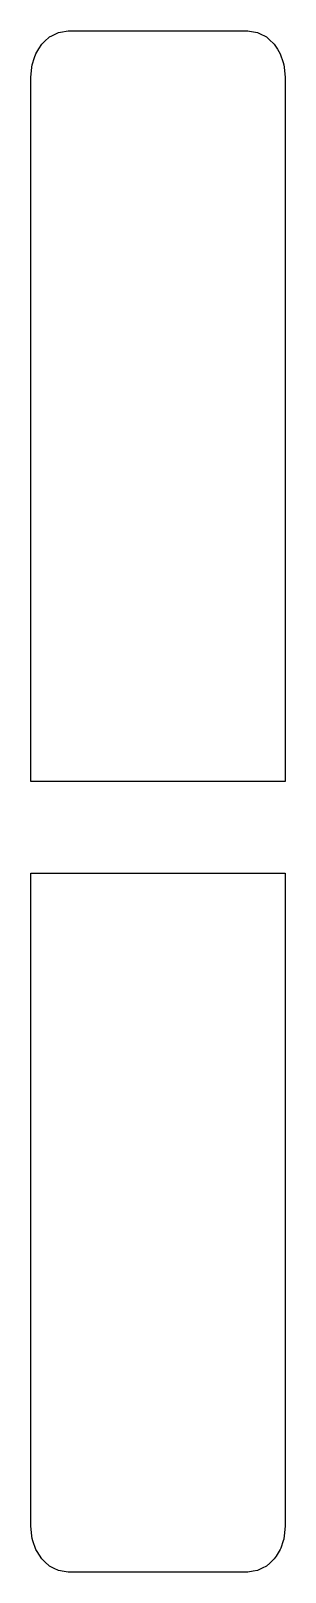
# Model space of a CAD drawing. Header units: metres. Extents: x 2.4 to 16, y -13.8 to 68.5.
import ezdxf

# ---------------------------------------------------------------- set-up
doc = ezdxf.new("R2010")
doc.units = ezdxf.units.M

msp = doc.modelspace()

# ---------------------------------------------------------------- linework, layer by layer
for p, q in [((3.527, 68.264), (3.882, 68.444)), ((3.882, 68.444), (3.986, 68.461)), ((3.986, 68.461), (4.4, 68.527)), ((4.4, 68.527), (6.112, 68.527)), ((6.112, 68.527), (14, 68.527)), ((14, 68.527), (14.095, 68.512)), ((14.095, 68.512), (14.518, 68.444)), ((14.518, 68.444), (14.627, 68.389)), ((14.627, 68.389), (15, 68.199)), ((2.668, 67.303), (2.828, 67.559)), ((2.828, 67.559), (2.986, 67.81)), ((2.986, 67.81), (3.138, 67.953)), ((3.138, 67.953), (3.4, 68.199)), ((3.4, 68.199), (3.527, 68.264)), ((15, 68.199), (15.14, 68.068)), ((15.14, 68.068), (15.414, 67.81)), ((15.414, 67.81), (15.581, 67.544)), ((15.581, 67.544), (15.732, 67.303)), ((2.455, 66.594), (2.468, 66.713)), ((2.468, 66.713), (2.602, 67.11)), ((2.602, 67.11), (2.668, 67.303)), ((15.732, 67.303), (15.89, 66.835)), ((15.89, 66.835), (15.932, 66.713)), ((15.932, 66.713), (15.945, 66.594)), ((2.4, 66.041), (2.455, 66.594)), ((2.4, 65.452), (2.4, 66.041)), ((15.945, 66.594), (16, 66.041)), ((16, 66.041), (16, 65.099)), ((2.4, 65.411), (2.4, 65.452)), ((2.4, 63.763), (2.4, 65.411)), ((16, 65.099), (16, 63.018)), ((2.4, 62.446), (2.4, 63.763)), ((16, 63.018), (16, 62.724)), ((16, 62.724), (16, 61.23)), ((2.4, 62.262), (2.4, 62.446)), ((2.4, 61.124), (2.4, 62.262)), ((2.4, 60.892), (2.4, 61.124)), ((16, 61.23), (16, 60.124)), ((2.4, 59.874), (2.4, 60.892)), ((16, 60.124), (16, 59.23)), ((2.4, 58.941), (2.4, 59.874)), ((2.4, 58.671), (2.4, 58.941)), ((2.4, 57.776), (2.4, 58.671)), ((16, 59.23), (16, 58.454)), ((16, 58.454), (16, 57.738)), ((2.4, 57.498), (2.4, 57.776)), ((16, 57.738), (16, 57.04)), ((2.4, 56.607), (2.4, 57.498)), ((16, 57.04), (16, 56.495)), ((2.4, 56.339), (2.4, 56.607)), ((2.4, 56.116), (2.4, 56.339)), ((2.4, 55.956), (2.4, 56.116)), ((16, 56.495), (16, 55.991)), ((16, 55.991), (16, 47.608)), ((2.4, 53.848), (2.4, 55.956)), ((2.4, 51.71), (2.4, 53.848)), ((2.4, 47.608), (2.4, 51.71)), ((2.4, 41.378), (2.4, 47.608)), ((16, 47.608), (16, 41.378)), ((16, 47.608), (16, 47.608)), ((2.4, 32.216), (2.4, 41.378)), ((16, 41.378), (16, 32.216)), ((2.4, 30.502), (2.4, 32.216)), ((16, 32.216), (16, 28.444)), ((2.4, 28.444), (2.4, 30.502)), ((10.076, 28.444), (2.4, 28.444)), ((16, 28.444), (10.076, 28.444)), ((2.4, 21.879), (2.4, 23.556)), ((2.4, 23.556), (8.324, 23.556)), ((8.324, 23.556), (16, 23.556)), ((16, 23.556), (16, 19.784)), ((2.4, 19.784), (2.4, 21.879)), ((2.4, 15.086), (2.4, 19.784)), ((16, 19.784), (16, 15.086)), ((16, 19.784), (16, 19.784)), ((2.4, 7.568), (2.4, 15.086)), ((16, 15.086), (16, 7.568)), ((2.4, 4.21), (2.4, 7.568)), ((16, 7.568), (16, -0.435)), ((2.4, 1.502), (2.4, 4.21)), ((2.4, -0.827), (2.4, 1.502)), ((16, -0.435), (16, -0.984)), ((2.4, -1.032), (2.4, -0.827)), ((2.4, -1.287), (2.4, -1.032)), ((2.4, -1.568), (2.4, -1.287)), ((2.4, -2.474), (2.4, -1.568)), ((16, -0.984), (16, -1.593)), ((16, -1.593), (16, -2.237)), ((16, -2.237), (16, -2.916)), ((2.4, -2.752), (2.4, -2.474)), ((2.4, -3.681), (2.4, -2.752)), ((16, -2.916), (16, -3.676)), ((2.4, -4.672), (2.4, -3.681)), ((16, -3.676), (16, -4.591)), ((2.4, -4.926), (2.4, -4.672)), ((2.4, -6.016), (2.4, -4.926)), ((16, -4.591), (16, -5.787)), ((2.4, -6.233), (2.4, -6.016)), ((2.4, -7.471), (2.4, -6.233)), ((16, -5.787), (16, -6.26)), ((16, -6.26), (16, -7.869)), ((2.4, -8.96), (2.4, -7.471)), ((16, -7.869), (16, -10.549)), ((2.4, -9.083), (2.4, -8.96)), ((2.4, -10.903), (2.4, -9.083)), ((16, -10.549), (16, -10.654)), ((16, -10.654), (16, -11.31)), ((2.4, -11.31), (2.4, -10.903)), ((2.455, -11.862), (2.4, -11.31)), ((16, -11.31), (15.945, -11.862)), ((2.468, -11.984), (2.455, -11.862)), ((2.507, -12.106), (2.468, -11.984)), ((2.668, -12.575), (2.507, -12.106)), ((15.893, -12.106), (15.762, -12.488)), ((15.924, -12.008), (15.893, -12.106)), ((15.932, -11.984), (15.924, -12.008)), ((15.945, -11.862), (15.932, -11.984)), ((2.734, -12.679), (2.668, -12.575)), ((2.986, -13.073), (2.734, -12.679)), ((3.151, -13.225), (2.986, -13.073)), ((15.414, -13.073), (15.179, -13.29)), ((15.511, -12.92), (15.414, -13.073)), ((15.732, -12.575), (15.511, -12.92)), ((15.762, -12.488), (15.732, -12.575)), ((3.4, -13.455), (3.151, -13.225)), ((3.65, -13.58), (3.4, -13.455)), ((3.882, -13.695), (3.65, -13.58)), ((4.179, -13.742), (3.882, -13.695)), ((4.4, -13.777), (4.179, -13.742)), ((10.02, -13.777), (4.4, -13.777)), ((14, -13.777), (10.02, -13.777)), ((14.296, -13.73), (14, -13.777)), ((14.518, -13.695), (14.296, -13.73)), ((14.769, -13.57), (14.518, -13.695)), ((15, -13.455), (14.769, -13.57)), ((15.179, -13.29), (15, -13.455))]:
    msp.add_line(p, q)

doc.saveas('drawing.dxf')
